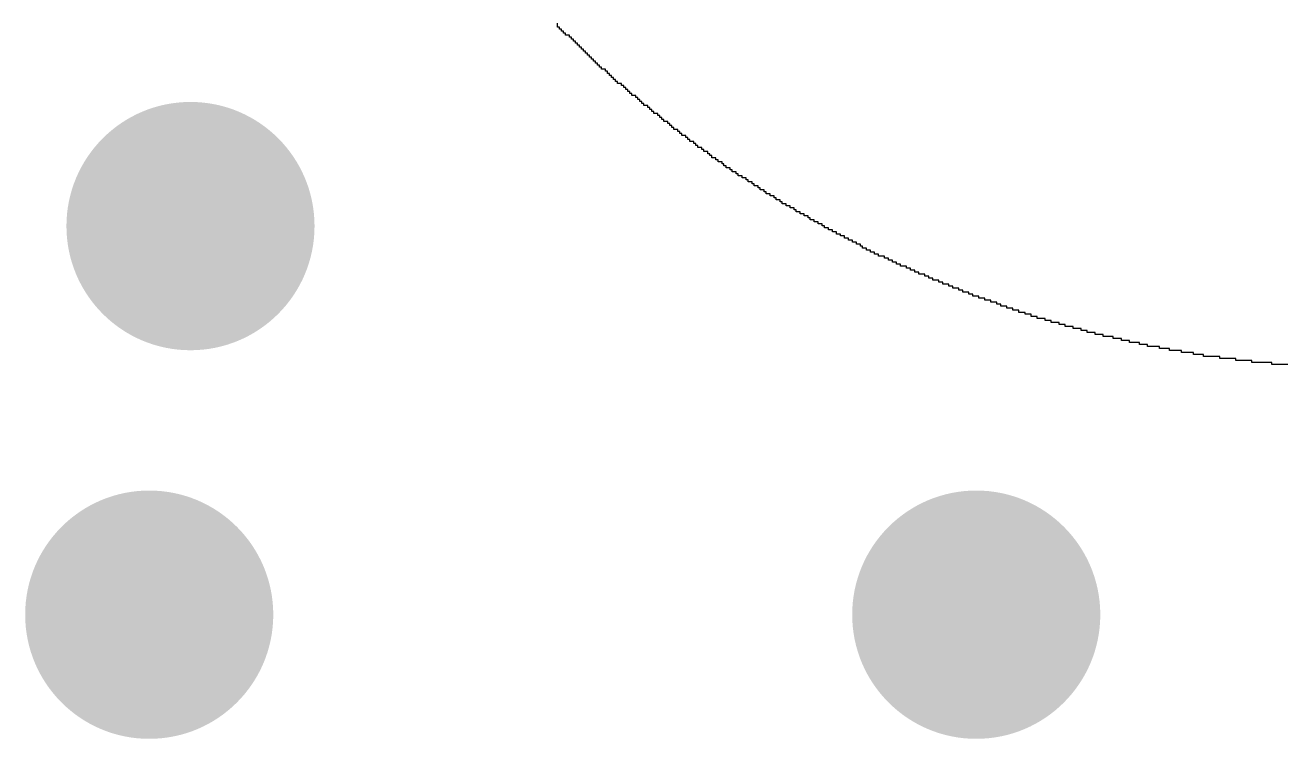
# Model space of a CAD drawing. Header units: millimetres. Extents: x -3.3 to 49.3, y -30.5 to 0.
# Drawn here: x 24.65 to 27.687, y -7.688 to -5.963 of the extents above; entities that cross this region are included whole.
import ezdxf

# ---------------------------------------------------------------- set-up
doc = ezdxf.new("R2010")
doc.units = ezdxf.units.MM
for name, color, linetype in [('BottomLayer', 5, 'Continuous'), ('TopLayer', 1, 'Continuous'), ('TopOverlay', 2, 'Continuous'), ('ViaHoleLayer', 16, 'Continuous')]:
    doc.layers.add(name, color=color, linetype=linetype)

msp = doc.modelspace()

# ---------------------------------------------------------------- hatches: boundary and pattern name
at = {"layer": 'BottomLayer'}
h = msp.add_hatch(color=5, dxfattribs=at)
edge = h.paths.add_edge_path()
edge.add_arc((25.0499, -6.449), 0.3, 0, 360)
h = msp.add_hatch(color=5, dxfattribs=at)
edge = h.paths.add_edge_path()
edge.add_arc((24.9501, -7.388), 0.3, 0, 360)
h = msp.add_hatch(color=5, dxfattribs=at)
edge = h.paths.add_edge_path()
edge.add_arc((26.9501, -7.388), 0.3, 0, 360)
at = {"layer": 'TopLayer'}
h = msp.add_hatch(color=1, dxfattribs=at)
edge = h.paths.add_edge_path()
edge.add_arc((25.0499, -6.449), 0.3, 0, 360)
h = msp.add_hatch(color=1, dxfattribs=at)
edge = h.paths.add_edge_path()
edge.add_arc((24.9501, -7.388), 0.3, 0, 360)
h = msp.add_hatch(color=1, dxfattribs=at)
edge = h.paths.add_edge_path()
edge.add_arc((26.9501, -7.388), 0.3, 0, 360)
at = {"layer": 'ViaHoleLayer'}
h = msp.add_hatch(color=16, dxfattribs=at)
edge = h.paths.add_edge_path()
edge.add_arc((25.0499, -6.449), 0.15, 0, 360)
h = msp.add_hatch(color=16, dxfattribs=at)
edge = h.paths.add_edge_path()
edge.add_arc((24.9501, -7.388), 0.15, 0, 360)
h = msp.add_hatch(color=16, dxfattribs=at)
edge = h.paths.add_edge_path()
edge.add_arc((26.9501, -7.388), 0.15, 0, 360)

# ---------------------------------------------------------------- linework, layer by layer
at = {"layer": 'TopOverlay'}
for p, q in [((25.9374, -5.9682), (25.9374, -5.9585)), ((25.9422, -5.9682), (25.9374, -5.9682)), ((25.9422, -5.9731), (25.9422, -5.9682)), ((25.9471, -5.9731), (25.9422, -5.9731)), ((25.9471, -5.9779), (25.9471, -5.9731)), ((25.9519, -5.9779), (25.9471, -5.9779)), ((25.9519, -5.9828), (25.9519, -5.9779)), ((25.9568, -5.9828), (25.9519, -5.9828)), ((25.9568, -5.9876), (25.9568, -5.9828)), ((25.9665, -5.9876), (25.9568, -5.9876)), ((25.9665, -5.9925), (25.9665, -5.9876)), ((25.9713, -5.9925), (25.9665, -5.9925)), ((25.9713, -5.9974), (25.9713, -5.9925)), ((25.9762, -5.9974), (25.9713, -5.9974)), ((25.9762, -6.0022), (25.9762, -5.9974)), ((25.981, -6.0022), (25.9762, -6.0022)), ((25.981, -6.0071), (25.981, -6.0022)), ((25.9859, -6.0071), (25.981, -6.0071)), ((25.9859, -6.0119), (25.9859, -6.0071)), ((25.9907, -6.0119), (25.9859, -6.0119)), ((25.9907, -6.0168), (25.9907, -6.0119)), ((25.9956, -6.0168), (25.9907, -6.0168)), ((25.9956, -6.0216), (25.9956, -6.0168)), ((26.0004, -6.0216), (25.9956, -6.0216)), ((26.0004, -6.0265), (26.0004, -6.0216)), ((26.0053, -6.0265), (26.0004, -6.0265)), ((26.0053, -6.0313), (26.0053, -6.0265)), ((26.0101, -6.0313), (26.0053, -6.0313)), ((26.0101, -6.0362), (26.0101, -6.0313)), ((26.015, -6.0362), (26.0101, -6.0362)), ((26.015, -6.041), (26.015, -6.0362)), ((26.0199, -6.041), (26.015, -6.041)), ((26.0199, -6.0459), (26.0199, -6.041)), ((26.0247, -6.0459), (26.0199, -6.0459)), ((26.0247, -6.0507), (26.0247, -6.0459)), ((26.0296, -6.0507), (26.0247, -6.0507)), ((26.0296, -6.0556), (26.0296, -6.0507)), ((26.0344, -6.0556), (26.0296, -6.0556)), ((26.0344, -6.0604), (26.0344, -6.0556)), ((26.0393, -6.0604), (26.0344, -6.0604)), ((26.0393, -6.0653), (26.0393, -6.0604)), ((26.0441, -6.0653), (26.0393, -6.0653)), ((26.0441, -6.0701), (26.0441, -6.0653)), ((26.0538, -6.0701), (26.0441, -6.0701)), ((26.0538, -6.075), (26.0538, -6.0701)), ((26.0587, -6.075), (26.0538, -6.075)), ((26.0587, -6.0799), (26.0587, -6.075)), ((26.0635, -6.0799), (26.0587, -6.0799)), ((26.0635, -6.0847), (26.0635, -6.0799)), ((26.0684, -6.0847), (26.0635, -6.0847)), ((26.0684, -6.0896), (26.0684, -6.0847)), ((26.0732, -6.0896), (26.0684, -6.0896)), ((26.0732, -6.0944), (26.0732, -6.0896)), ((26.0781, -6.0944), (26.0732, -6.0944)), ((26.0781, -6.0993), (26.0781, -6.0944)), ((26.0829, -6.0993), (26.0781, -6.0993)), ((26.0829, -6.1041), (26.0829, -6.0993)), ((26.0926, -6.1041), (26.0829, -6.1041)), ((26.0926, -6.109), (26.0926, -6.1041)), ((26.0975, -6.109), (26.0926, -6.109)), ((26.0975, -6.1138), (26.0975, -6.109)), ((26.1024, -6.1138), (26.0975, -6.1138)), ((26.1024, -6.1187), (26.1024, -6.1138)), ((26.1072, -6.1187), (26.1024, -6.1187)), ((26.1072, -6.1235), (26.1072, -6.1187)), ((26.1121, -6.1235), (26.1072, -6.1235)), ((26.1121, -6.1284), (26.1121, -6.1235)), ((26.1169, -6.1284), (26.1121, -6.1284)), ((26.1169, -6.1332), (26.1169, -6.1284)), ((26.1266, -6.1332), (26.1169, -6.1332)), ((26.1266, -6.1381), (26.1266, -6.1332)), ((26.1315, -6.1381), (26.1266, -6.1381)), ((26.1315, -6.1429), (26.1315, -6.1381)), ((26.1363, -6.1429), (26.1315, -6.1429)), ((26.1363, -6.1478), (26.1363, -6.1429)), ((26.1412, -6.1478), (26.1363, -6.1478)), ((26.1412, -6.1526), (26.1412, -6.1478)), ((26.146, -6.1526), (26.1412, -6.1526)), ((26.146, -6.1575), (26.146, -6.1526)), ((26.1557, -6.1575), (26.146, -6.1575)), ((26.1557, -6.1624), (26.1557, -6.1575)), ((26.1606, -6.1624), (26.1557, -6.1624)), ((26.1606, -6.1672), (26.1606, -6.1624)), ((26.1654, -6.1672), (26.1606, -6.1672)), ((26.1654, -6.1721), (26.1654, -6.1672)), ((26.1703, -6.1721), (26.1654, -6.1721)), ((26.1703, -6.1769), (26.1703, -6.1721)), ((26.18, -6.1769), (26.1703, -6.1769)), ((26.18, -6.1818), (26.18, -6.1769)), ((26.1849, -6.1818), (26.18, -6.1818)), ((26.1849, -6.1866), (26.1849, -6.1818)), ((26.1897, -6.1866), (26.1849, -6.1866)), ((26.1897, -6.1915), (26.1897, -6.1866)), ((26.1946, -6.1915), (26.1897, -6.1915)), ((26.1946, -6.1963), (26.1946, -6.1915)), ((26.2043, -6.1963), (26.1946, -6.1963)), ((26.2043, -6.2012), (26.2043, -6.1963)), ((26.2091, -6.2012), (26.2043, -6.2012)), ((26.2091, -6.206), (26.2091, -6.2012)), ((26.214, -6.206), (26.2091, -6.206)), ((26.214, -6.2109), (26.214, -6.206)), ((26.2188, -6.2109), (26.214, -6.2109)), ((26.2188, -6.2157), (26.2188, -6.2109)), ((26.2285, -6.2157), (26.2188, -6.2157)), ((26.2285, -6.2206), (26.2285, -6.2157)), ((26.2334, -6.2206), (26.2285, -6.2206)), ((26.2334, -6.2254), (26.2334, -6.2206)), ((26.2382, -6.2254), (26.2334, -6.2254)), ((26.2382, -6.2303), (26.2382, -6.2254)), ((26.2479, -6.2303), (26.2382, -6.2303)), ((26.2479, -6.2351), (26.2479, -6.2303)), ((26.2528, -6.2351), (26.2479, -6.2351)), ((26.2528, -6.24), (26.2528, -6.2351)), ((26.2576, -6.24), (26.2528, -6.24)), ((26.2576, -6.2449), (26.2576, -6.24)), ((26.2674, -6.2449), (26.2576, -6.2449)), ((26.2674, -6.2497), (26.2674, -6.2449)), ((26.2722, -6.2497), (26.2674, -6.2497)), ((26.2722, -6.2546), (26.2722, -6.2497)), ((26.2771, -6.2546), (26.2722, -6.2546)), ((26.2771, -6.2594), (26.2771, -6.2546)), ((26.2868, -6.2594), (26.2771, -6.2594)), ((26.2868, -6.2643), (26.2868, -6.2594)), ((26.2916, -6.2643), (26.2868, -6.2643)), ((26.2916, -6.2691), (26.2916, -6.2643)), ((26.3013, -6.2691), (26.2916, -6.2691)), ((26.3013, -6.274), (26.3013, -6.2691)), ((26.3062, -6.274), (26.3013, -6.274)), ((26.3062, -6.2788), (26.3062, -6.274)), ((26.311, -6.2788), (26.3062, -6.2788)), ((26.311, -6.2837), (26.311, -6.2788)), ((26.3207, -6.2837), (26.311, -6.2837)), ((26.3207, -6.2885), (26.3207, -6.2837)), ((26.3256, -6.2885), (26.3207, -6.2885)), ((26.3256, -6.2934), (26.3256, -6.2885)), ((26.3353, -6.2934), (26.3256, -6.2934)), ((26.3353, -6.2982), (26.3353, -6.2934)), ((26.3401, -6.2982), (26.3353, -6.2982)), ((26.3401, -6.3031), (26.3401, -6.2982)), ((26.345, -6.3031), (26.3401, -6.3031)), ((26.345, -6.3079), (26.345, -6.3031)), ((26.3547, -6.3079), (26.345, -6.3079)), ((26.3547, -6.3128), (26.3547, -6.3079)), ((26.3596, -6.3128), (26.3547, -6.3128)), ((26.3596, -6.3176), (26.3596, -6.3128)), ((26.3693, -6.3176), (26.3596, -6.3176)), ((26.3693, -6.3225), (26.3693, -6.3176)), ((26.3741, -6.3225), (26.3693, -6.3225)), ((26.3741, -6.3274), (26.3741, -6.3225)), ((26.3838, -6.3274), (26.3741, -6.3274)), ((26.3838, -6.3322), (26.3838, -6.3274)), ((26.3935, -6.3322), (26.3838, -6.3322)), ((26.3935, -6.3371), (26.3935, -6.3322)), ((26.3984, -6.3371), (26.3935, -6.3371)), ((26.3984, -6.3419), (26.3984, -6.3371)), ((26.4081, -6.3419), (26.3984, -6.3419)), ((26.4081, -6.3468), (26.4081, -6.3419)), ((26.4129, -6.3468), (26.4081, -6.3468)), ((26.4129, -6.3516), (26.4129, -6.3468)), ((26.4226, -6.3516), (26.4129, -6.3516)), ((26.4226, -6.3565), (26.4226, -6.3516)), ((26.4275, -6.3565), (26.4226, -6.3565)), ((26.4275, -6.3613), (26.4275, -6.3565)), ((26.4372, -6.3613), (26.4275, -6.3613)), ((26.4372, -6.3662), (26.4372, -6.3613)), ((26.4421, -6.3662), (26.4372, -6.3662)), ((26.4421, -6.371), (26.4421, -6.3662)), ((26.4518, -6.371), (26.4421, -6.371)), ((26.4518, -6.3759), (26.4518, -6.371)), ((26.4615, -6.3759), (26.4518, -6.3759)), ((26.4615, -6.3807), (26.4615, -6.3759)), ((26.4663, -6.3807), (26.4615, -6.3807)), ((26.4663, -6.3856), (26.4663, -6.3807)), ((26.476, -6.3856), (26.4663, -6.3856)), ((26.476, -6.3904), (26.476, -6.3856)), ((26.4809, -6.3904), (26.476, -6.3904)), ((26.4809, -6.3953), (26.4809, -6.3904)), ((26.4906, -6.3953), (26.4809, -6.3953)), ((26.4906, -6.4001), (26.4906, -6.3953)), ((26.5003, -6.4001), (26.4906, -6.4001)), ((26.5003, -6.405), (26.5003, -6.4001)), ((26.51, -6.405), (26.5003, -6.405)), ((26.51, -6.4099), (26.51, -6.405)), ((26.5149, -6.4099), (26.51, -6.4099)), ((26.5149, -6.4147), (26.5149, -6.4099)), ((26.5246, -6.4147), (26.5149, -6.4147)), ((26.5246, -6.4196), (26.5246, -6.4147)), ((26.5343, -6.4196), (26.5246, -6.4196)), ((26.5343, -6.4244), (26.5343, -6.4196)), ((26.544, -6.4244), (26.5343, -6.4244)), ((26.544, -6.4293), (26.544, -6.4244)), ((26.5488, -6.4293), (26.544, -6.4293)), ((26.5488, -6.4341), (26.5488, -6.4293)), ((26.5585, -6.4341), (26.5488, -6.4341)), ((26.5585, -6.439), (26.5585, -6.4341)), ((26.5682, -6.439), (26.5585, -6.439)), ((26.5682, -6.4438), (26.5682, -6.439)), ((26.5779, -6.4438), (26.5682, -6.4438)), ((26.5779, -6.4487), (26.5779, -6.4438)), ((26.5828, -6.4487), (26.5779, -6.4487)), ((26.5828, -6.4535), (26.5828, -6.4487)), ((26.5925, -6.4535), (26.5828, -6.4535)), ((26.5925, -6.4584), (26.5925, -6.4535)), ((26.6022, -6.4584), (26.5925, -6.4584)), ((26.6022, -6.4632), (26.6022, -6.4584)), ((26.6119, -6.4632), (26.6022, -6.4632)), ((26.6119, -6.4681), (26.6119, -6.4632)), ((26.6216, -6.4681), (26.6119, -6.4681)), ((26.6216, -6.4729), (26.6216, -6.4681)), ((26.6313, -6.4729), (26.6216, -6.4729)), ((26.6313, -6.4778), (26.6313, -6.4729)), ((26.641, -6.4778), (26.6313, -6.4778)), ((26.641, -6.4826), (26.641, -6.4778)), ((26.6507, -6.4826), (26.641, -6.4826)), ((26.6507, -6.4875), (26.6507, -6.4826)), ((26.6604, -6.4875), (26.6507, -6.4875)), ((26.6604, -6.4924), (26.6604, -6.4875)), ((26.6701, -6.4924), (26.6604, -6.4924)), ((26.6701, -6.4972), (26.6701, -6.4924)), ((26.675, -6.4972), (26.6701, -6.4972)), ((26.675, -6.5021), (26.675, -6.4972)), ((26.6847, -6.5021), (26.675, -6.5021)), ((26.6847, -6.5069), (26.6847, -6.5021)), ((26.6944, -6.5069), (26.6847, -6.5069)), ((26.6944, -6.5118), (26.6944, -6.5069)), ((26.7041, -6.5118), (26.6944, -6.5118)), ((26.7041, -6.5166), (26.7041, -6.5118)), ((26.7138, -6.5166), (26.7041, -6.5166)), ((26.7138, -6.5215), (26.7138, -6.5166)), ((26.7284, -6.5215), (26.7138, -6.5215)), ((26.7284, -6.5263), (26.7284, -6.5215)), ((26.7381, -6.5263), (26.7284, -6.5263)), ((26.7381, -6.5312), (26.7381, -6.5263)), ((26.7478, -6.5312), (26.7381, -6.5312)), ((26.7478, -6.536), (26.7478, -6.5312)), ((26.7575, -6.536), (26.7478, -6.536)), ((26.7575, -6.5409), (26.7575, -6.536)), ((26.7672, -6.5409), (26.7575, -6.5409)), ((26.7672, -6.5457), (26.7672, -6.5409)), ((26.7818, -6.5457), (26.7672, -6.5457)), ((26.7818, -6.5506), (26.7818, -6.5457)), ((26.7915, -6.5506), (26.7818, -6.5506)), ((26.7915, -6.5554), (26.7915, -6.5506)), ((26.8012, -6.5554), (26.7915, -6.5554)), ((26.8012, -6.5603), (26.8012, -6.5554)), ((26.8109, -6.5603), (26.8012, -6.5603)), ((26.8109, -6.5651), (26.8109, -6.5603)), ((26.8254, -6.5651), (26.8109, -6.5651)), ((26.8254, -6.57), (26.8254, -6.5651)), ((26.8351, -6.57), (26.8254, -6.57)), ((26.8351, -6.5749), (26.8351, -6.57)), ((26.8449, -6.5749), (26.8351, -6.5749)), ((26.8449, -6.5797), (26.8449, -6.5749)), ((26.8594, -6.5797), (26.8449, -6.5797)), ((26.8594, -6.5846), (26.8594, -6.5797)), ((26.8691, -6.5846), (26.8594, -6.5846)), ((26.8691, -6.5894), (26.8691, -6.5846)), ((26.8837, -6.5894), (26.8691, -6.5894)), ((26.8837, -6.5943), (26.8837, -6.5894)), ((26.8934, -6.5943), (26.8837, -6.5943)), ((26.8934, -6.5991), (26.8934, -6.5943)), ((26.9079, -6.5991), (26.8934, -6.5991)), ((26.9079, -6.604), (26.9079, -6.5991)), ((26.9176, -6.604), (26.9079, -6.604)), ((26.9176, -6.6088), (26.9176, -6.604)), ((26.9322, -6.6088), (26.9176, -6.6088)), ((26.9322, -6.6137), (26.9322, -6.6088)), ((26.9419, -6.6137), (26.9322, -6.6137)), ((26.9419, -6.6185), (26.9419, -6.6137)), ((26.9565, -6.6185), (26.9419, -6.6185)), ((26.9565, -6.6234), (26.9565, -6.6185)), ((26.971, -6.6234), (26.9565, -6.6234)), ((26.971, -6.6282), (26.971, -6.6234)), ((26.9856, -6.6282), (26.971, -6.6282)), ((26.9856, -6.6331), (26.9856, -6.6282)), ((27.0001, -6.6331), (26.9856, -6.6331)), ((27.0001, -6.6379), (27.0001, -6.6331)), ((27.0099, -6.6379), (27.0001, -6.6379)), ((27.0099, -6.6428), (27.0099, -6.6379)), ((27.0244, -6.6428), (27.0099, -6.6428)), ((27.0244, -6.6476), (27.0244, -6.6428)), ((27.039, -6.6476), (27.0244, -6.6476)), ((27.039, -6.6525), (27.039, -6.6476)), ((27.0535, -6.6525), (27.039, -6.6525)), ((27.0535, -6.6574), (27.0535, -6.6525)), ((27.0681, -6.6574), (27.0535, -6.6574)), ((27.0681, -6.6622), (27.0681, -6.6574)), ((27.0826, -6.6622), (27.0681, -6.6622)), ((27.0826, -6.6671), (27.0826, -6.6622)), ((27.0972, -6.6671), (27.0826, -6.6671)), ((27.0972, -6.6719), (27.0972, -6.6671)), ((27.1166, -6.6719), (27.0972, -6.6719)), ((27.1166, -6.6768), (27.1166, -6.6719)), ((27.1312, -6.6768), (27.1166, -6.6768)), ((27.1312, -6.6816), (27.1312, -6.6768)), ((27.1506, -6.6816), (27.1312, -6.6816)), ((27.1506, -6.6865), (27.1506, -6.6816)), ((27.1651, -6.6865), (27.1506, -6.6865)), ((27.1651, -6.6913), (27.1651, -6.6865)), ((27.1846, -6.6913), (27.1651, -6.6913)), ((27.1846, -6.6962), (27.1846, -6.6913)), ((27.204, -6.6962), (27.1846, -6.6962)), ((27.204, -6.701), (27.204, -6.6962)), ((27.2185, -6.701), (27.204, -6.701)), ((27.2185, -6.7059), (27.2185, -6.701)), ((27.2379, -6.7059), (27.2185, -6.7059)), ((27.2379, -6.7107), (27.2379, -6.7059)), ((27.2574, -6.7107), (27.2379, -6.7107)), ((27.2574, -6.7156), (27.2574, -6.7107)), ((27.2816, -6.7156), (27.2574, -6.7156)), ((27.2816, -6.7204), (27.2816, -6.7156)), ((27.301, -6.7204), (27.2816, -6.7204)), ((27.301, -6.7253), (27.301, -6.7204)), ((27.3204, -6.7253), (27.301, -6.7253)), ((27.3204, -6.7301), (27.3204, -6.7253)), ((27.3447, -6.7301), (27.3204, -6.7301)), ((27.3447, -6.735), (27.3447, -6.7301)), ((27.3641, -6.735), (27.3447, -6.735)), ((27.3641, -6.7399), (27.3641, -6.735)), ((27.3932, -6.7399), (27.3641, -6.7399)), ((27.3932, -6.7447), (27.3932, -6.7399)), ((27.4175, -6.7447), (27.3932, -6.7447)), ((27.4175, -6.7496), (27.4175, -6.7447)), ((27.4466, -6.7496), (27.4175, -6.7496)), ((27.4466, -6.7544), (27.4466, -6.7496)), ((27.4757, -6.7544), (27.4466, -6.7544)), ((27.4757, -6.7593), (27.4757, -6.7544)), ((27.5, -6.7593), (27.4757, -6.7593)), ((27.5, -6.7641), (27.5, -6.7593)), ((27.5388, -6.7641), (27.5, -6.7641)), ((27.5388, -6.769), (27.5388, -6.7641)), ((27.5776, -6.769), (27.5388, -6.769)), ((27.5776, -6.7738), (27.5776, -6.769)), ((27.6165, -6.7738), (27.5776, -6.7738)), ((27.6165, -6.7787), (27.6165, -6.7738)), ((27.665, -6.7787), (27.6165, -6.7787)), ((27.665, -6.7835), (27.665, -6.7787)), ((27.7281, -6.7835), (27.665, -6.7835))]:
    msp.add_line(p, q, dxfattribs=at)

doc.saveas('drawing.dxf')
